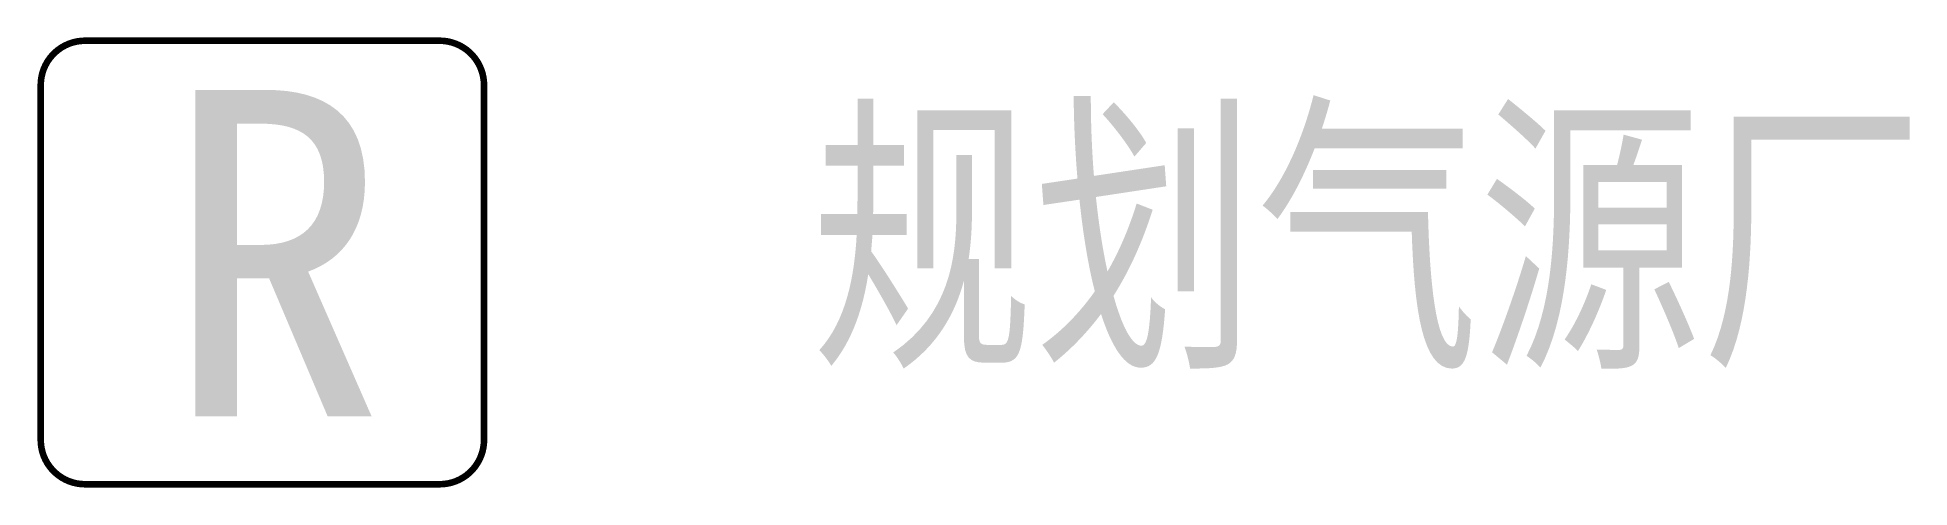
# Model space of a CAD drawing. Header units: millimetres. Extents: x -0.1 to 30.1, y -0.8 to 6.5.
import ezdxf

# ---------------------------------------------------------------- set-up
doc = ezdxf.new("R2010")
doc.units = ezdxf.units.MM
doc.layers.add('设施图块', color=7, linetype='Continuous')
doc.styles.add('设施块标注', font='SIMFANG.TTF', dxfattribs={"width": 0.75})

msp = doc.modelspace()

# ---------------------------------------------------------------- linework, layer by layer
at = {"layer": '设施图块', "color": 1, "const_width": 0.106}
msp.add_lwpolyline([(0, 5.705, -0.41422), (0.713, 6.419), (6.419, 6.419, -0.414214), (7.132, 5.705), (7.132, 0, -0.414214), (6.419, -0.713), (0.713, -0.713, -0.414214), (0, 0), (0, 5.705)], format="xyb", dxfattribs=at)

# ---------------------------------------------------------------- texts
at = {"layer": '设施图块', "color": 1, "style": '设施块标注'}
msp.add_text('R', height=5.25, dxfattribs=at).set_placement((1.988, 0.378))
at = {"layer": '设施图块', "style": '设施块标注', "width": 0.75}
msp.add_attdef('规划气源厂', (12.397, 1.524), '规划气源厂', height=3.5, dxfattribs=at)

doc.saveas('drawing.dxf')
